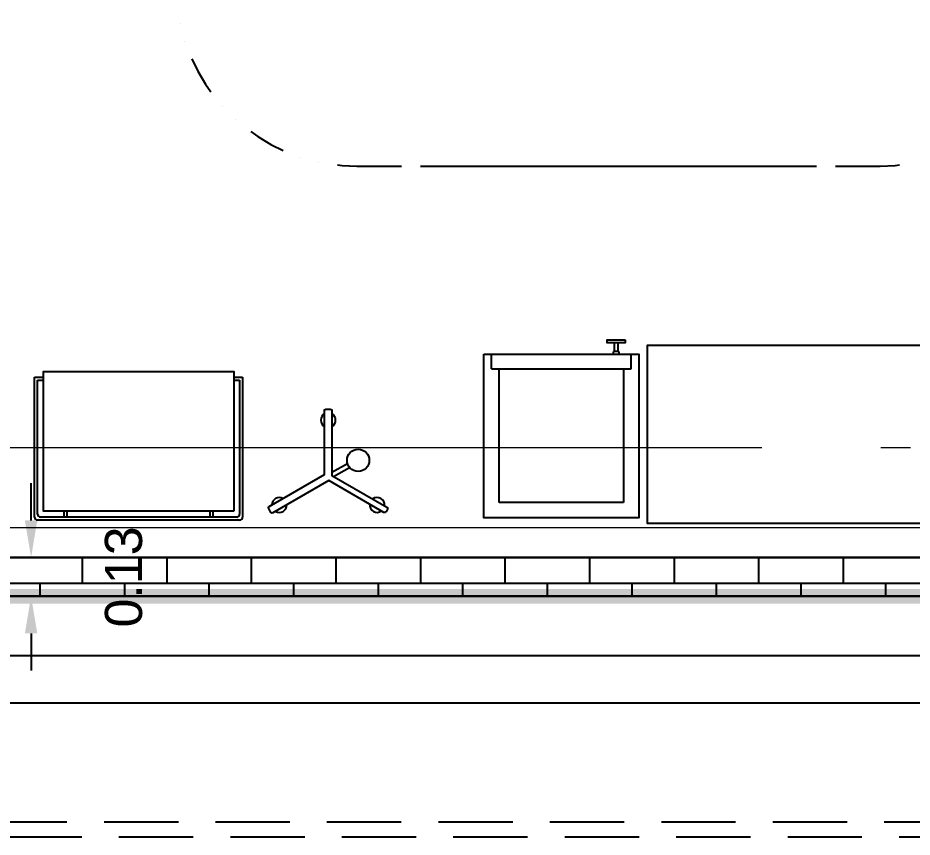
# Model space of a CAD drawing. Header units: metres. Extents: x -22 to 564, y 0 to 143.
# Drawn here: x 96.649 to 99.658, y 32.715 to 35.47 of the extents above; entities that cross this region are included whole.
import ezdxf
from ezdxf.enums import TextEntityAlignment as Align

# ---------------------------------------------------------------- set-up
doc = ezdxf.new("R2010")
doc.units = ezdxf.units.M
for name, pattern in [('EJES630', [6.3, 5.5, -0.4, 0, -0.4]), ('XREF 1N NEURO-ONCOLOGIA$0$DASHED2', [0.375, 0.25, -0.125]), ('XREF 1N NEURO-ONCOLOGIA$0$PDF_IMPORT', [1, 0.8, -0.2])]:
    doc.linetypes.add(name, pattern=pattern)
doc.layers.add('EJES', color=11, linetype='EJES630', lineweight=0)
doc.layers.add('XREF 1N NEURO-ONCOLOGIA$0$MUROS DE TABLAROCA', color=150, linetype='Continuous', lineweight=13)
for name, color, linetype in [('XREF 1N NEURO-ONCOLOGIA$0$COTAS PAÑOS', 8, 'Continuous'), ('XREF 1N NEURO-ONCOLOGIA$0$EQUIPO TOMOGRAFIA', 40, 'Continuous'), ('XREF 1N NEURO-ONCOLOGIA$0$HATCH', 7, 'Continuous'), ('XREF 1N NEURO-ONCOLOGIA$0$LAMINA MULTIPERFORADA', 9, 'Continuous'), ('XREF 1N NEURO-ONCOLOGIA$0$LOSA BLINDADA', 20, 'XREF 1N NEURO-ONCOLOGIA$0$DASHED2'), ('XREF 1N NEURO-ONCOLOGIA$0$MOBILIARIO', 161, 'Continuous'), ('XREF 1N NEURO-ONCOLOGIA$0$Mobiliario Fijo', 40, 'Continuous'), ('XREF 1N NEURO-ONCOLOGIA$0$NOVIDESA', 11, 'Continuous'), ('XREF 1N NEURO-ONCOLOGIA$0$TABIQUES BLINDADOS', 30, 'Continuous'), ('XREF 1N NEURO-ONCOLOGIA$0$TEX-MOB', 4, 'Continuous')]:
    doc.layers.add(name, color=color, linetype=linetype)
doc.styles.add('XREF 1N NEURO-ONCOLOGIA$0$COTAS', font='arial.ttf')
doc.styles.add('XREF 1N NEURO-ONCOLOGIA$0$HANDLET', font='romans.shx')
doc.dimstyles.new('XREF 1N NEURO-ONCOLOGIA$0$50 FLECHAS', dxfattribs={"dimscale": 0.5, "dimtxt": 0.25, "dimasz": 0.25, "dimexe": 0.1, "dimexo": 0.1, "dimgap": 0.025, "dimtad": 0, "dimtih": 1, "dimtoh": 1, "dimzin": 1, "dimdsep": 46, "dimtxsty": 'XREF 1N NEURO-ONCOLOGIA$0$COTAS', "dimcen": 0.1, "dimclrd": 256, "dimclre": 256, "dimclrt": 7, "dimadec": 0, "dimazin": 1, "dimtfac": 1, "dimtofl": 0, "dimtmove": 2, "dimatfit": 3, "dimfxl": 1, "dimtolj": 1, "dimtzin": 1, "dimlwd": -1, "dimlwe": -1, "dimarcsym": 0})

# ---------------------------------------------------------------- blocks, each defined once
blk = doc.blocks.new('XREF 1N NEURO-ONCOLOGIA$0$A$C37542516')
at = {"lineweight": 25}
for points in [[(-0.6276, -0.5503), (-0.1069, -0.5503), (-0.1069, 0), (-0.6276, 0)], [(-0.1524, -0.598), (-0.1524, -0.5884), (-0.2127, -0.5884), (-0.2127, -0.598)]]:
    blk.add_lwpolyline(points, close=True, dxfattribs=at)
at = {"linetype": 'XREF 1N NEURO-ONCOLOGIA$0$PDF_IMPORT', "lineweight": 25, "ltscale": 1.333492}
blk.add_lwpolyline([(-0.1577, -0.5006), (-0.1577, -0.0508), (-0.5768, -0.0508), (-0.5768, -0.5006)], dxfattribs=at)
at = {"linetype": 'XREF 1N NEURO-ONCOLOGIA$0$PDF_IMPORT', "lineweight": 25, "ltscale": 1.523991}
blk.add_lwpolyline([(-0.6022, -0.5006), (-0.1323, -0.5006)], dxfattribs=at)
at = {"lineweight": 25}
for points in [[(-0.6022, -0.5006), (-0.6022, -0.5503)], [(-0.1323, -0.5006), (-0.1323, -0.5503)], [(-0.1926, -0.5503), (-0.1905, -0.5599), (-0.1746, -0.5599), (-0.1725, -0.5503)], [(-0.1884, -0.5599), (-0.1884, -0.5884)], [(-0.1767, -0.5599), (-0.1767, -0.5884)]]:
    blk.add_lwpolyline(points, dxfattribs=at)
blk = doc.blocks.new('XREF 1N NEURO-ONCOLOGIA$0$LAMPIERO')
for p, q in [((0.0082, -0.025), (0.0368, -0.0775)), ((-0.006, -0.0304), (0.0237, -0.0847))]:
    blk.add_line(p, q)
blk.add_lwpolyline([(-0.1253, -0.207, -0.414214), (-0.1271, -0.2002), (-0.0202, -0.015), (-0.129, 0.1733, -0.414214), (-0.1272, 0.1801), (-0.1142, 0.1876, -0.414214), (-0.1074, 0.1858), (0, 0), (0.2147, 0, -0.414214), (0.2197, -0.005), (0.2197, -0.02, -0.414214), (0.2147, -0.025), (-0.0029, -0.025), (-0.1098, -0.2102, -0.414214), (-0.1166, -0.212)], format="xyb", close=True)
blk.add_circle((0.0479, -0.1133), 0.0375)
for centre, start, end in [((-0.1022, 0.152), 150.2472, 269.8033), ((-0.1022, 0.152), 329.8038, 90.2467), ((0.1828, -0.0125), 30, 150), ((0.1828, -0.0125), 210, 330), ((-0.1022, -0.177), 83.5782, 216.4218), ((-0.1022, -0.177), 263.5782, 36.4218)]:
    blk.add_arc(centre, 0.025, start, end)
blk = doc.blocks.new('XREF 1N NEURO-ONCOLOGIA$0$MPASTEUR')
for p, q in [((-0.35, 0.01), (-0.35, 0.48)), ((-0.35, 0.48), (-0.32, 0.48)), ((-0.34, 0.02), (-0.34, 0.47)), ((-0.34, 0.47), (-0.32, 0.47)), ((0.32, 0.48), (0.35, 0.48)), ((0.32, 0.47), (0.34, 0.47)), ((0.34, 0.47), (0.34, 0.02)), ((0.35, 0.48), (0.35, 0.01)), ((0.34, 0), (-0.34, 0)), ((0.33, 0.01), (-0.33, 0.01)), ((-0.25, 0.01), (-0.25, 0.03)), ((-0.24, 0.01), (-0.24, 0.03)), ((0.24, 0.03), (0.24, 0.01)), ((0.25, 0.03), (0.25, 0.01))]:
    blk.add_line(p, q)
blk.add_lwpolyline([(0.32, 0.03), (-0.32, 0.03), (-0.32, 0.5), (0.32, 0.5)], close=True)
for centre, start, end in [((-0.34, 0.01), 180, 270), ((-0.33, 0.02), 180, 270), ((0.33, 0.02), 270, 0), ((0.34, 0.01), 270, 0), ((0.34, 0.01), 270, 0)]:
    blk.add_arc(centre, 0.01, start, end)
blk = doc.blocks.new('XREF 1N NEURO-ONCOLOGIA$0$A$C321fc94a')
at = {"lineweight": 25}
for p, q in [((-2.0637, -1.1233), (-2.0637, -1.1233)), ((-2.0478, -1.1847), (-2.0478, -1.1847)), ((-2.0245, -1.2429), (-2.0044, -1.2841)), ((-2.0044, -1.2841), (-1.979, -1.3275)), ((-1.979, -1.3275), (-1.9611, -1.3529)), ((-1.9209, -1.4026), (-1.9209, -1.4026)), ((-1.8764, -1.447), (-1.8764, -1.447)), ((-1.8267, -1.4872), (-1.8024, -1.5041)), ((-1.8024, -1.5041), (-1.759, -1.5306)), ((-1.759, -1.5306), (-1.7178, -1.5507)), ((-1.6585, -1.5729), (-1.6585, -1.5729)), ((-1.5972, -1.5898), (-1.5972, -1.5898)), ((-1.5348, -1.5993), (-1.5189, -1.6014)), ((-1.5189, -1.6014), (-1.4692, -1.6035)), ((-1.4692, -1.6035), (-1.319, -1.6035)), ((0.1407, -1.6035), (0.2909, -1.6035)), ((0.2909, -1.6035), (0.3417, -1.6014)), ((0.3417, -1.6014), (0.3565, -1.5993))]:
    blk.add_line(p, q, dxfattribs=at)
at = {"linetype": 'XREF 1N NEURO-ONCOLOGIA$0$PDF_IMPORT', "lineweight": 25, "ltscale": 12.700715}
blk.add_line((-1.2555, -1.6035), (0.0772, -1.6035), dxfattribs=at)
blk = doc.blocks.new('*D497')
at = {"layer": 'XREF 1N NEURO-ONCOLOGIA$0$COTAS PAÑOS', "transparency": 16777216}
for p, q in [((0.0739, 47.9876), (0.0739, 47.6731)), ((0.2039, 47.9876), (0.2039, 47.6731)), ((-0.0511, 47.7231), (-0.1761, 47.7231)), ((0.3289, 47.7231), (0.4539, 47.7231))]:
    blk.add_line(p, q, dxfattribs=at)
for points in [[(-0.0511, 47.744), (-0.0511, 47.7023), (0.0739, 47.7231)], [(0.3289, 47.744), (0.3289, 47.7023), (0.2039, 47.7231)]]:
    blk.add_solid(points, dxfattribs=at)
at = {"layer": 'XREF 1N NEURO-ONCOLOGIA$0$COTAS PAÑOS', "color": 7, "transparency": 16777216, "insert": (0.1389, 47.4114), "char_height": 0.125, "attachment_point": 5, "style": 'XREF 1N NEURO-ONCOLOGIA$0$COTAS'}
blk.add_mtext('\\A1;0.13', dxfattribs=at)
blk = doc.blocks.new('XREF 1N NEURO-ONCOLOGIA')
at = {"layer": 'XREF 1N NEURO-ONCOLOGIA$0$HATCH'}
h = blk.add_hatch(dxfattribs=at)
h.set_pattern_fill('AR-B816', color=256, scale=0.0007, angle=90)
h.paths.add_polyline_path([(0.0739, 48.0376), (0.2039, 48.0376), (0.2039, 40.7276), (0.0739, 40.7276)])
at = {"layer": 'XREF 1N NEURO-ONCOLOGIA$0$COTAS PAÑOS', "elevation": 0}
blk.add_lwpolyline([(0.0739, 48.0376), (0.2039, 48.0376), (0.2039, 40.7276), (0.0739, 40.7276)], close=True, dxfattribs=at)
at = {"layer": 'XREF 1N NEURO-ONCOLOGIA$0$LAMINA MULTIPERFORADA', "linetype": 'XREF 1N NEURO-ONCOLOGIA$0$DASHED2'}
for points in [[(17.0364, 51.2076), (17.0364, 26.858), (22.334, 26.8578), (22.334, -3.0724), (-0.7361, -3.0724), (-0.7361, 52.1676), (10.057, 52.1676)], [(16.9864, 51.2076), (16.9864, 26.808), (22.284, 26.8078), (22.284, -3.0224), (-0.6861, -3.0224), (-0.6861, 52.1176), (10.057, 52.1176)]]:
    blk.add_lwpolyline(points, dxfattribs=at)
at = {"layer": 'XREF 1N NEURO-ONCOLOGIA$0$LOSA BLINDADA', "const_width": 0.05, "elevation": 0}
blk.add_lwpolyline([(0.0739, 48.0576), (0.0739, 40.7076), (1.0739, 40.7076), (1.0739, 40.5076), (1.0739, 40.3776), (5.8539, 40.3776), (5.8539, 44.0746), (8.4739, 44.0746), (8.4739, 48.3876), (7.9239, 48.3876), (7.9239, 48.0576), (6.9239, 48.0576), (6.9239, 48.3876), (1.0739, 48.3876), (1.0739, 48.0576)], close=True, dxfattribs=at)
at = {"layer": 'XREF 1N NEURO-ONCOLOGIA$0$Mobiliario Fijo'}
blk.add_lwpolyline([(0.9186, 43.8487), (0.3185, 43.8487), (0.3185, 45.649), (0.9186, 45.649)], close=True, dxfattribs=at)
at = {"layer": 'XREF 1N NEURO-ONCOLOGIA$0$MUROS DE TABLAROCA', "elevation": 0}
blk.add_lwpolyline([(2.4739, 40.3576), (2.4739, 40.6076), (1.1739, 40.6076), (1.1739, 40.9076), (0.3039, 40.9076), (0.3039, 47.9576), (1.1739, 47.9576), (1.1739, 48.1576), (2.7275, 48.1576)], dxfattribs=at)
at = {"layer": 'XREF 1N NEURO-ONCOLOGIA$0$NOVIDESA'}
for points in [[(-0.2861, 34.5658), (-0.2861, 51.5176)], [(-0.1261, 34.7258), (-0.1261, 51.3576)]]:
    blk.add_lwpolyline(points, dxfattribs=at)
at = {"layer": 'XREF 1N NEURO-ONCOLOGIA$0$TABIQUES BLINDADOS', "elevation": 0}
blk.add_lwpolyline([(0.0739, 48.0376), (0.0739, 40.7276), (0.2039, 40.7276), (0.2039, 48.0376)], close=True, dxfattribs=at)
at = {"layer": 'XREF 1N NEURO-ONCOLOGIA$0$EQUIPO TOMOGRAFIA', "rotation": 270}
blk.add_blockref('XREF 1N NEURO-ONCOLOGIA$0$A$C321fc94a', (3.1239, 45.1576, 0), dxfattribs=at)
at = {"layer": 'XREF 1N NEURO-ONCOLOGIA$0$MOBILIARIO', "rotation": 270}
blk.add_blockref('XREF 1N NEURO-ONCOLOGIA$0$MPASTEUR', (0.3303, 47.3614, 0), dxfattribs=at)
at = {"layer": 'XREF 1N NEURO-ONCOLOGIA$0$MOBILIARIO'}
blk.add_blockref('XREF 1N NEURO-ONCOLOGIA$0$LAMPIERO', (0.4833, 46.736), dxfattribs=at)
at = {"layer": 'XREF 1N NEURO-ONCOLOGIA$0$Mobiliario Fijo', "xscale": -1, "rotation": 90}
blk.add_blockref('XREF 1N NEURO-ONCOLOGIA$0$A$C37542516', (0.3381, 45.5717), dxfattribs=at)
at = {"layer": 'XREF 1N NEURO-ONCOLOGIA$0$TEX-MOB', "style": 'XREF 1N NEURO-ONCOLOGIA$0$HANDLET'}
for p in [(1.7, 4.5847, 0), (1.7073, 2.0138, 0)]:
    blk.add_attdef('234', text='', height=0.075, rotation=180, dxfattribs=at).set_placement(p, align=Align.MIDDLE_CENTER)
at = {"layer": 'XREF 1N NEURO-ONCOLOGIA$0$COTAS PAÑOS'}
dim = blk.add_linear_dim(base=(0.2039, 47.7231), p1=(0.0739, 48.0376, 0), p2=(0.2039, 48.0376, 0), dimstyle='XREF 1N NEURO-ONCOLOGIA$0$50 FLECHAS', dxfattribs=at)
dim.commit()
dim.dimension.update_dxf_attribs({"geometry": '*D497', "text_midpoint": (0.1389, 47.4114)})

msp = doc.modelspace()

# ---------------------------------------------------------------- block references
at = {"rotation": 90}
msp.add_blockref('XREF 1N NEURO-ONCOLOGIA', (144.4169, 33.4511), dxfattribs=at)

# ---------------------------------------------------------------- next in the draw order: linework, layer by layer
at = {"layer": 'EJES'}
msp.add_line((80.8529, 34.025), (145.8292, 34.025), dxfattribs=at)

doc.saveas('drawing.dxf')
